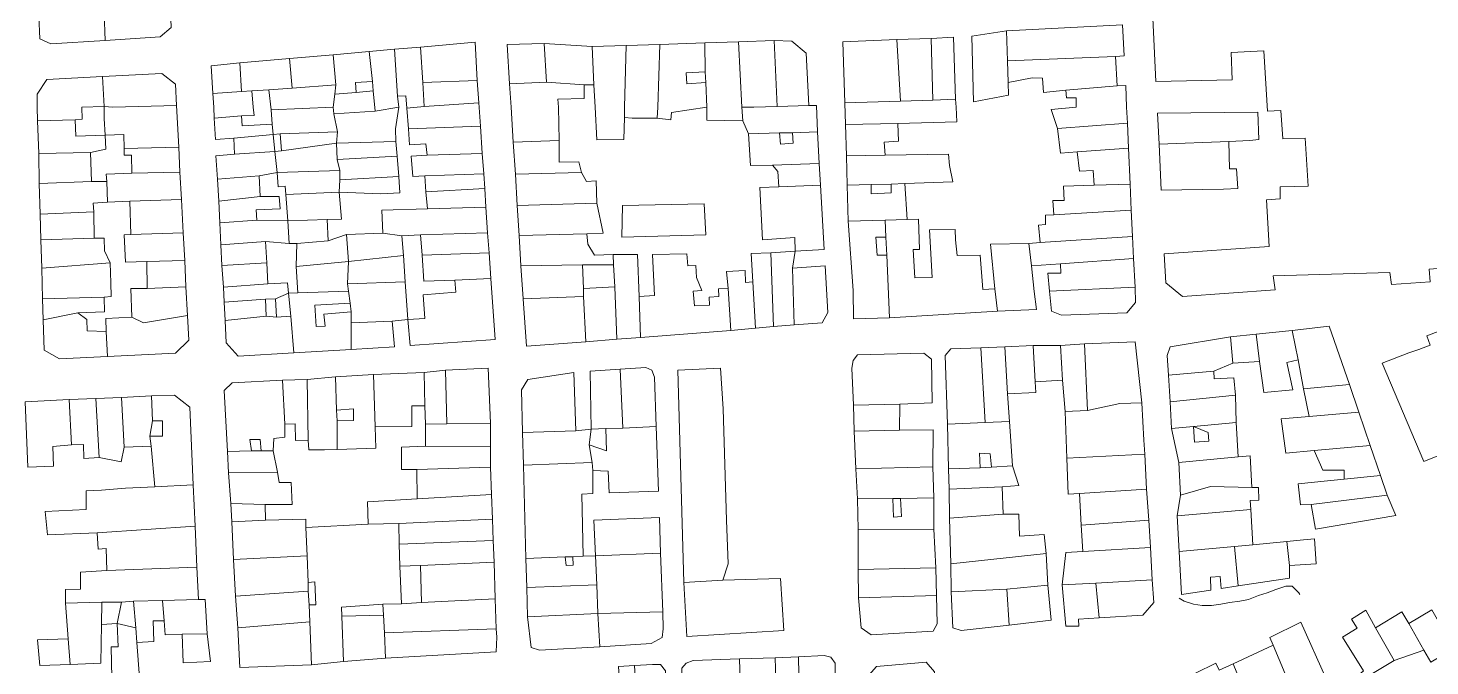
# Model space of a CAD drawing. Header units: inches. Extents: x 1138763 to 1140867, y 1050756 to 1053008.
# Drawn here: x 1140112 to 1140433.3, y 1051878 to 1052024.1 of the extents above; entities that cross this region are included whole.
import ezdxf

# ---------------------------------------------------------------- set-up
doc = ezdxf.new("R2010")
doc.units = ezdxf.units.IN
doc.header["$MEASUREMENT"] = 0
doc.layers.add('LimEdif_AM', color=44, linetype='Continuous', lineweight=5)
doc.layers.add('ViaSec_AM', color=1, linetype='Continuous', lineweight=18)

msp = doc.modelspace()

# ---------------------------------------------------------------- linework, layer by layer
at = {"layer": 'LimEdif_AM'}
for points in [[(1140376.56, 1051962.62), (1140372.69, 1051965.75), (1140372.31, 1051972.37), (1140396.44, 1051974.12), (1140395.81, 1051984.75), (1140398.94, 1051985), (1140398.94, 1051987.75), (1140405.31, 1051987.87), (1140404.69, 1051998.87), (1140399.56, 1051998.75), (1140399.06, 1052005.25), (1140396.06, 1052005.12), (1140395.19, 1052018.87), (1140387.69, 1052018.5), (1140387.94, 1052012.25), (1140370.44, 1052011.87), (1140366.81, 1052087.75), (1140366.81, 1052090.87), (1140367.69, 1052092.5), (1140439.31, 1052093.75)], [(1140144.56, 1052029.87), (1140144.81, 1052024.25), (1140142.31, 1052022.12), (1140129.69, 1052021.25), (1140129.44, 1052027.5), (1140129.44, 1052029.12), (1140144.56, 1052029.87)], [(1140129.44, 1052027.5), (1140129.69, 1052021.25), (1140117.19, 1052020.5), (1140114.69, 1052021.62), (1140114.44, 1052026.87), (1140129.44, 1052027.5)], [(1140336.44, 1052016.62), (1140336.56, 1052011.62), (1140336.69, 1052008.75), (1140328.69, 1052007.25), (1140328.31, 1052022.25), (1140336.19, 1052023.5), (1140336.44, 1052016.62)], [(1140336.19, 1052023.5), (1140362.81, 1052024.87), (1140363.19, 1052017.75), (1140361.19, 1052017.62), (1140336.44, 1052016.62), (1140336.19, 1052023.5)], [(1140201.94, 1052019.75), (1140214.44, 1052020.87), (1140214.94, 1052012.12), (1140202.44, 1052011.62), (1140201.94, 1052019.75)], [(1140230.31, 1052020.62), (1140230.81, 1052011.75), (1140222.31, 1052011.37), (1140221.81, 1052020.37), (1140230.31, 1052020.62)], [(1140230.31, 1052020.62), (1140241.31, 1052019.87), (1140241.69, 1052011.12), (1140239.44, 1052011.12), (1140230.81, 1052011.75), (1140230.31, 1052020.62)], [(1140241.31, 1052019.87), (1140249.06, 1052020.12), (1140248.69, 1052006), (1140248.69, 1052003.62), (1140248.56, 1051998.62), (1140242.31, 1051998.5), (1140241.94, 1052006), (1140241.69, 1052011.12), (1140241.31, 1052019.87)], [(1140249.06, 1052020.12), (1140256.81, 1052020.37), (1140256.31, 1052006), (1140256.19, 1052003.5), (1140250.44, 1052003.5), (1140248.69, 1052003.62), (1140248.69, 1052006), (1140249.06, 1052020.12)], [(1140256.81, 1052020.37), (1140267.06, 1052020.75), (1140267.19, 1052014.12), (1140262.81, 1052013.87), (1140262.94, 1052011.37), (1140267.31, 1052011.62), (1140267.56, 1052006), (1140259.44, 1052004.75), (1140259.31, 1052003.12), (1140256.19, 1052003.5), (1140256.31, 1052006), (1140256.81, 1052020.37)], [(1140267.06, 1052020.75), (1140274.81, 1052021), (1140275.56, 1052006), (1140275.81, 1052002.87), (1140267.56, 1052003), (1140267.56, 1052006), (1140267.31, 1052011.62), (1140267.19, 1052014.12), (1140267.06, 1052020.75)], [(1140274.81, 1052021), (1140282.94, 1052021.25), (1140283.69, 1052006.12), (1140278.31, 1052006), (1140275.56, 1052006), (1140274.81, 1052021)], [(1140282.94, 1052021.25), (1140287.06, 1052021.12), (1140290.31, 1052018.37), (1140290.94, 1052006.37), (1140283.69, 1052006.12), (1140282.94, 1052021.25)], [(1140311.94, 1052007.37), (1140299.19, 1052007), (1140298.69, 1052021), (1140311.06, 1052021.5), (1140311.94, 1052007.37)], [(1140311.06, 1052021.5), (1140318.94, 1052021.75), (1140319.31, 1052007.62), (1140311.94, 1052007.37), (1140311.06, 1052021.5)], [(1140318.94, 1052021.75), (1140324.06, 1052022), (1140324.56, 1052007.87), (1140319.31, 1052007.62), (1140318.94, 1052021.75)], [(1140160.56, 1052016.12), (1140171.94, 1052017.12), (1140172.56, 1052010.37), (1140167.19, 1052010), (1140163.31, 1052009.75), (1140160.94, 1052009.62), (1140160.56, 1052016.12)], [(1140171.94, 1052017.12), (1140181.94, 1052018), (1140182.56, 1052011.12), (1140172.56, 1052010.37), (1140171.94, 1052017.12)], [(1140181.94, 1052018), (1140190.19, 1052018.75), (1140190.94, 1052011.87), (1140187.06, 1052011.62), (1140187.19, 1052009.37), (1140182.31, 1052009), (1140182.56, 1052011.12), (1140181.94, 1052018)], [(1140190.19, 1052018.75), (1140195.94, 1052019.25), (1140196.69, 1052008.5), (1140196.94, 1052006), (1140191.56, 1052005.12), (1140191.06, 1052009.75), (1140190.94, 1052011.87), (1140190.19, 1052018.75)], [(1140195.94, 1052019.25), (1140201.94, 1052019.75), (1140202.44, 1052011.62), (1140202.81, 1052006.12), (1140198.81, 1052005.75), (1140198.56, 1052008.62), (1140196.69, 1052008.5), (1140195.94, 1052019.25)], [(1140361.19, 1052017.62), (1140361.56, 1052010.87), (1140349.81, 1052009.87), (1140344.69, 1052009.37), (1140344.44, 1052012.62), (1140342.06, 1052012.75), (1140336.56, 1052011.62), (1140336.44, 1052016.62), (1140361.19, 1052017.62)], [(1140129.06, 1052013), (1140142.69, 1052013.75), (1140145.81, 1052011.25), (1140146.06, 1052006.37), (1140131.44, 1052006), (1140129.44, 1052006.12), (1140129.06, 1052013)], [(1140160.94, 1052009.62), (1140154.31, 1052009.12), (1140153.94, 1052015.5), (1140160.56, 1052016.12), (1140160.94, 1052009.62)], [(1140267.31, 1052011.62), (1140262.94, 1052011.37), (1140262.81, 1052013.87), (1140267.19, 1052014.12), (1140267.31, 1052011.62)], [(1140129.44, 1052006.12), (1140124.31, 1052006), (1140124.44, 1052003.25), (1140122.81, 1052003.12), (1140114.19, 1052002.87), (1140114.06, 1052006), (1140114.06, 1052009), (1140116.31, 1052012.37), (1140129.06, 1052013), (1140129.44, 1052006.12)], [(1140182.56, 1052011.12), (1140182.31, 1052009), (1140181.94, 1052006), (1140167.69, 1052005.37), (1140167.19, 1052010), (1140172.56, 1052010.37), (1140182.56, 1052011.12)], [(1140191.06, 1052009.75), (1140187.19, 1052009.37), (1140187.06, 1052011.62), (1140190.94, 1052011.87), (1140191.06, 1052009.75)], [(1140214.94, 1052012.12), (1140215.31, 1052007), (1140202.81, 1052006.12), (1140202.44, 1052011.62), (1140214.94, 1052012.12)], [(1140230.81, 1052011.75), (1140239.44, 1052011.12), (1140239.44, 1052008), (1140233.44, 1052007.87), (1140233.56, 1052006), (1140233.69, 1051998.37), (1140223.19, 1051998), (1140222.69, 1052006), (1140222.31, 1052011.37), (1140230.81, 1052011.75)], [(1140241.69, 1052011.12), (1140241.94, 1052006), (1140242.31, 1051998.5), (1140248.56, 1051998.62), (1140248.69, 1052003.62), (1140250.44, 1052003.5), (1140256.19, 1052003.5), (1140259.31, 1052003.12), (1140259.44, 1052004.75), (1140267.56, 1052006), (1140267.56, 1052003), (1140275.81, 1052002.87), (1140277.06, 1051999.87), (1140277.56, 1051992.62), (1140282.56, 1051992.75), (1140283.81, 1051991.25), (1140284.06, 1051987.75), (1140279.69, 1051987.62), (1140280.31, 1051975.62), (1140287.69, 1051976.12), (1140287.81, 1051973), (1140282.19, 1051972.62), (1140277.69, 1051972.5), (1140278.06, 1051966), (1140276.44, 1051965.87), (1140276.31, 1051968.62), (1140272.06, 1051968.37), (1140272.44, 1051964.5), (1140270.19, 1051964.37), (1140270.31, 1051962.62), (1140268.06, 1051962.5), (1140268.19, 1051960.62), (1140264.69, 1051960.5), (1140264.44, 1051963.87), (1140266.44, 1051964), (1140265.19, 1051967), (1140265.06, 1051969.75), (1140263.19, 1051969.62), (1140262.94, 1051972.37), (1140255.06, 1051972.25), (1140255.56, 1051962.87), (1140252.06, 1051962.62), (1140251.69, 1051972.25), (1140247.94, 1051972.25), (1140246.06, 1051972.25), (1140241.81, 1051972.12), (1140240.31, 1051974.62), (1140240.06, 1051977), (1140243.81, 1051977.12), (1140242.31, 1051984), (1140242.19, 1051989.12), (1140239.94, 1051989), (1140238.81, 1051991), (1140238.19, 1051993.5), (1140233.69, 1051993.37), (1140233.69, 1051998.37), (1140233.56, 1052006), (1140233.44, 1052007.87), (1140239.44, 1052008), (1140239.44, 1052011.12), (1140241.69, 1052011.12)], [(1140361.56, 1052010.87), (1140363.56, 1052011), (1140363.69, 1052006), (1140363.94, 1052002.37), (1140347.94, 1052001.12), (1140346.44, 1052005.5), (1140352.19, 1052006), (1140352.19, 1052008.12), (1140349.94, 1052008.12), (1140349.81, 1052009.87), (1140361.56, 1052010.87)], [(1140163.31, 1052009.75), (1140163.56, 1052006), (1140163.81, 1052004.12), (1140160.94, 1052004), (1140154.69, 1052003.5), (1140154.56, 1052006), (1140154.31, 1052009.12), (1140160.94, 1052009.62), (1140163.31, 1052009.75)], [(1140167.19, 1052010), (1140167.69, 1052005.37), (1140167.94, 1052002.12), (1140161.06, 1052001.75), (1140160.94, 1052004), (1140163.81, 1052004.12), (1140163.56, 1052006), (1140163.31, 1052009.75), (1140167.19, 1052010)], [(1140196.69, 1052008.5), (1140198.56, 1052008.62), (1140198.81, 1052005.75), (1140199.19, 1052001), (1140199.44, 1051997.37), (1140203.19, 1051997.62), (1140203.44, 1051995), (1140199.81, 1051994.75), (1140200.19, 1051990.12), (1140202.94, 1051990.25), (1140203.19, 1051986.62), (1140203.56, 1051982.75), (1140193.06, 1051982.37), (1140193.31, 1051977.12), (1140184.94, 1051976.87), (1140180.81, 1051975.37), (1140180.56, 1051980.25), (1140183.81, 1051980.37), (1140183.31, 1051986.5), (1140192.81, 1051986.12), (1140197.19, 1051986.37), (1140196.94, 1051990.12), (1140196.56, 1051994.75), (1140196.31, 1051998.12), (1140196.19, 1052001), (1140196.94, 1052006), (1140196.69, 1052008.5)], [(1140191.06, 1052009.75), (1140191.56, 1052005.12), (1140182.06, 1052004.5), (1140181.94, 1052006), (1140182.31, 1052009), (1140187.19, 1052009.37), (1140191.06, 1052009.75)], [(1140324.56, 1052007.87), (1140324.69, 1052006), (1140324.81, 1052002.62), (1140311.31, 1052002.25), (1140299.31, 1052002), (1140299.19, 1052007), (1140311.94, 1052007.37), (1140319.31, 1052007.62), (1140324.56, 1052007.87)], [(1140129.44, 1052006.12), (1140129.44, 1052003.37), (1140129.69, 1051999.62), (1140122.94, 1051999.37), (1140122.81, 1052003.12), (1140124.44, 1052003.25), (1140124.31, 1052006), (1140129.44, 1052006.12)], [(1140146.06, 1052006.37), (1140146.56, 1051996.87), (1140134.06, 1051996.5), (1140133.94, 1051999.75), (1140129.69, 1051999.62), (1140129.44, 1052003.37), (1140129.44, 1052006.12), (1140131.44, 1052006), (1140146.06, 1052006.37)], [(1140160.94, 1052004), (1140161.06, 1052001.75), (1140167.94, 1052002.12), (1140168.19, 1051999.75), (1140159.19, 1051998.87), (1140154.94, 1051998.62), (1140154.69, 1052003.5), (1140160.94, 1052004)], [(1140181.94, 1052006), (1140182.06, 1052004.5), (1140182.94, 1052000.37), (1140169.81, 1051999.87), (1140168.19, 1051999.75), (1140167.94, 1052002.12), (1140167.69, 1052005.37), (1140181.94, 1052006)], [(1140196.94, 1052006), (1140196.19, 1052001), (1140196.31, 1051998.12), (1140182.69, 1051997.75), (1140182.94, 1052000.37), (1140182.06, 1052004.5), (1140191.56, 1052005.12), (1140196.94, 1052006)], [(1140215.31, 1052007), (1140215.69, 1052001.62), (1140199.19, 1052001), (1140198.81, 1052005.75), (1140202.81, 1052006.12), (1140215.31, 1052007)], [(1140290.94, 1052006.37), (1140292.69, 1052006.37), (1140292.94, 1052000.37), (1140287.19, 1052000.12), (1140284.19, 1052000.12), (1140277.06, 1051999.87), (1140275.81, 1052002.87), (1140275.56, 1052006), (1140278.31, 1052006), (1140283.69, 1052006.12), (1140290.94, 1052006.37)], [(1140387.19, 1051998.12), (1140371.19, 1051997.5), (1140370.81, 1052004.62), (1140393.81, 1052004.87), (1140394.06, 1051998.62), (1140391.94, 1051998.37), (1140387.19, 1051998.12)], [(1140122.81, 1052003.12), (1140122.94, 1051999.37), (1140129.69, 1051999.62), (1140129.81, 1051996.37), (1140126.31, 1051995.62), (1140114.44, 1051995.37), (1140114.19, 1052002.87), (1140122.81, 1052003.12)], [(1140215.69, 1052001.62), (1140216.06, 1051995.37), (1140203.44, 1051995), (1140203.19, 1051997.62), (1140199.44, 1051997.37), (1140199.19, 1052001), (1140215.69, 1052001.62)], [(1140311.31, 1052002.25), (1140311.44, 1051998.25), (1140308.19, 1051998), (1140308.44, 1051995), (1140299.56, 1051994.87), (1140299.31, 1052002), (1140311.31, 1052002.25)], [(1140363.94, 1052002.37), (1140364.19, 1051996.62), (1140352.44, 1051995.75), (1140348.56, 1051995.5), (1140347.94, 1052001.12), (1140363.94, 1052002.37)], [(1140134.06, 1051996.5), (1140134.06, 1051995), (1140135.69, 1051995), (1140135.81, 1051990.87), (1140129.94, 1051990.62), (1140130.06, 1051989), (1140126.56, 1051989), (1140126.31, 1051995.62), (1140129.81, 1051996.37), (1140129.69, 1051999.62), (1140133.94, 1051999.75), (1140134.06, 1051996.5)], [(1140168.19, 1051999.75), (1140168.56, 1051995.87), (1140159.31, 1051995.25), (1140159.19, 1051998.87), (1140168.19, 1051999.75)], [(1140169.81, 1051999.87), (1140170.06, 1051996), (1140168.56, 1051995.87), (1140168.19, 1051999.75), (1140169.81, 1051999.87)], [(1140182.69, 1051997.75), (1140182.81, 1051994), (1140183.44, 1051991.5), (1140169.06, 1051991), (1140168.56, 1051995.87), (1140170.06, 1051996), (1140182.69, 1051997.75)], [(1140182.94, 1052000.37), (1140182.69, 1051997.75), (1140170.06, 1051996), (1140169.81, 1051999.87), (1140182.94, 1052000.37)], [(1140196.31, 1051998.12), (1140196.56, 1051994.75), (1140182.81, 1051994), (1140182.69, 1051997.75), (1140196.31, 1051998.12)], [(1140233.69, 1051998.37), (1140233.69, 1051993.37), (1140238.19, 1051993.5), (1140238.81, 1051991), (1140223.69, 1051990.62), (1140223.19, 1051998), (1140233.69, 1051998.37)], [(1140292.94, 1052000.37), (1140293.31, 1051993.12), (1140282.56, 1051992.75), (1140277.56, 1051992.62), (1140277.06, 1051999.87), (1140284.19, 1052000.12), (1140284.44, 1051997.5), (1140287.31, 1051997.75), (1140287.19, 1052000.12), (1140292.94, 1052000.37)], [(1140287.19, 1052000.12), (1140287.31, 1051997.75), (1140284.44, 1051997.5), (1140284.19, 1052000.12), (1140287.19, 1052000.12)], [(1140387.19, 1051998.12), (1140387.31, 1051991.87), (1140388.94, 1051991.87), (1140389.19, 1051987.37), (1140385.94, 1051987.25), (1140371.69, 1051987), (1140371.19, 1051997.5), (1140387.19, 1051998.12)], [(1140126.31, 1051995.62), (1140126.56, 1051989), (1140114.56, 1051988.5), (1140114.44, 1051995.37), (1140126.31, 1051995.62)], [(1140146.56, 1051996.87), (1140146.81, 1051991.12), (1140135.81, 1051990.87), (1140135.69, 1051995), (1140134.06, 1051995), (1140134.06, 1051996.5), (1140146.56, 1051996.87)], [(1140168.56, 1051995.87), (1140169.06, 1051991), (1140164.94, 1051990.25), (1140155.44, 1051989.5), (1140155.06, 1051994.87), (1140159.31, 1051995.25), (1140168.56, 1051995.87)], [(1140196.56, 1051994.75), (1140196.94, 1051990.12), (1140183.44, 1051989.37), (1140183.44, 1051991.5), (1140182.81, 1051994), (1140196.56, 1051994.75)], [(1140216.06, 1051995.37), (1140216.44, 1051990.75), (1140202.94, 1051990.25), (1140200.19, 1051990.12), (1140199.81, 1051994.75), (1140203.44, 1051995), (1140216.06, 1051995.37)], [(1140308.44, 1051995), (1140322.94, 1051995.25), (1140323.19, 1051992.62), (1140323.94, 1051988.87), (1140312.94, 1051988.5), (1140309.81, 1051988.37), (1140305.19, 1051988.25), (1140299.69, 1051988.12), (1140299.56, 1051994.87), (1140308.44, 1051995)], [(1140364.19, 1051996.62), (1140364.56, 1051988.37), (1140356.31, 1051988.12), (1140356.06, 1051991.5), (1140352.94, 1051991.37), (1140352.44, 1051995.75), (1140364.19, 1051996.62)], [(1140146.81, 1051991.12), (1140147.19, 1051984.87), (1140135.31, 1051984.5), (1140130.19, 1051984.25), (1140130.06, 1051989), (1140129.94, 1051990.62), (1140135.81, 1051990.87), (1140146.81, 1051991.12)], [(1140169.06, 1051991), (1140169.31, 1051987.75), (1140170.94, 1051987.87), (1140171.06, 1051986), (1140171.56, 1051980), (1140164.44, 1051980.12), (1140164.31, 1051982.5), (1140169.81, 1051982.75), (1140169.56, 1051985.5), (1140165.19, 1051985.5), (1140164.94, 1051990.25), (1140169.06, 1051991)], [(1140183.44, 1051991.5), (1140183.44, 1051989.37), (1140183.31, 1051986.5), (1140171.06, 1051986), (1140170.94, 1051987.87), (1140169.31, 1051987.75), (1140169.06, 1051991), (1140183.44, 1051991.5)], [(1140238.81, 1051991), (1140239.94, 1051989), (1140242.19, 1051989.12), (1140242.31, 1051984), (1140224.06, 1051983.5), (1140223.69, 1051990.62), (1140238.81, 1051991)], [(1140293.31, 1051993.12), (1140293.56, 1051988.12), (1140284.06, 1051987.75), (1140283.81, 1051991.25), (1140282.56, 1051992.75), (1140293.31, 1051993.12)], [(1140130.06, 1051989), (1140130.19, 1051984.25), (1140126.94, 1051984), (1140127.06, 1051982), (1140114.81, 1051981.5), (1140114.56, 1051988.5), (1140126.56, 1051989), (1140130.06, 1051989)], [(1140164.94, 1051990.25), (1140165.19, 1051985.5), (1140155.69, 1051984.5), (1140155.44, 1051989.5), (1140164.94, 1051990.25)], [(1140196.94, 1051990.12), (1140197.19, 1051986.37), (1140192.81, 1051986.12), (1140183.31, 1051986.5), (1140183.44, 1051989.37), (1140196.94, 1051990.12)], [(1140216.44, 1051990.75), (1140216.69, 1051987.37), (1140203.19, 1051986.62), (1140202.94, 1051990.25), (1140216.44, 1051990.75)], [(1140293.56, 1051988.12), (1140294.44, 1051973.37), (1140287.81, 1051973), (1140287.69, 1051976.12), (1140280.31, 1051975.62), (1140279.69, 1051987.62), (1140284.06, 1051987.75), (1140293.56, 1051988.12)], [(1140312.94, 1051988.5), (1140313.44, 1051980.25), (1140308.44, 1051980.12), (1140299.94, 1051979.87), (1140299.69, 1051988.12), (1140305.19, 1051988.25), (1140305.19, 1051986.12), (1140309.81, 1051986.37), (1140309.81, 1051988.37), (1140312.94, 1051988.5)], [(1140309.81, 1051988.37), (1140309.81, 1051986.37), (1140305.19, 1051986.12), (1140305.19, 1051988.25), (1140309.81, 1051988.37)], [(1140364.56, 1051988.37), (1140364.81, 1051982.37), (1140347.06, 1051981.37), (1140346.81, 1051984.62), (1140349.44, 1051984.62), (1140349.31, 1051987.87), (1140356.31, 1051988.12), (1140364.56, 1051988.37)], [(1140147.19, 1051984.87), (1140147.56, 1051977.25), (1140135.56, 1051976.87), (1140135.31, 1051984.5), (1140147.19, 1051984.87)], [(1140165.19, 1051985.5), (1140169.56, 1051985.5), (1140169.81, 1051982.75), (1140164.31, 1051982.5), (1140164.44, 1051980.12), (1140155.94, 1051979.5), (1140155.69, 1051984.5), (1140165.19, 1051985.5)], [(1140183.31, 1051986.5), (1140183.81, 1051980.37), (1140180.56, 1051980.25), (1140171.56, 1051980), (1140171.06, 1051986), (1140183.31, 1051986.5)], [(1140216.69, 1051987.37), (1140216.94, 1051983.12), (1140203.56, 1051982.75), (1140203.19, 1051986.62), (1140216.69, 1051987.37)], [(1140127.06, 1051982), (1140127.19, 1051976), (1140114.94, 1051975.62), (1140114.81, 1051981.5), (1140127.06, 1051982)], [(1140135.31, 1051984.5), (1140135.56, 1051976.87), (1140134.06, 1051976.75), (1140134.31, 1051970.5), (1140139.19, 1051970.62), (1140139.31, 1051964.5), (1140135.56, 1051964.5), (1140135.81, 1051957.87), (1140129.81, 1051957.62), (1140129.94, 1051954.62), (1140125.56, 1051954.75), (1140125.44, 1051957.37), (1140123.44, 1051958.87), (1140129.56, 1051959.12), (1140129.44, 1051962.5), (1140131.06, 1051962.62), (1140130.94, 1051965.75), (1140130.81, 1051970.37), (1140129.56, 1051973.12), (1140129.44, 1051976), (1140127.19, 1051976), (1140127.06, 1051982), (1140126.94, 1051984), (1140130.19, 1051984.25), (1140135.31, 1051984.5)], [(1140216.94, 1051983.12), (1140217.31, 1051977.25), (1140201.94, 1051976.75), (1140197.69, 1051976.5), (1140193.31, 1051977.12), (1140193.06, 1051982.37), (1140203.56, 1051982.75), (1140216.94, 1051983.12)], [(1140242.31, 1051984), (1140243.81, 1051977.12), (1140240.06, 1051977), (1140224.56, 1051976.62), (1140224.06, 1051983.5), (1140242.31, 1051984)], [(1140248.06, 1051976.25), (1140267.31, 1051976.75), (1140266.94, 1051983.87), (1140248.19, 1051983.5), (1140248.06, 1051976.25)], [(1140248.06, 1051976.25), (1140248.19, 1051983.5), (1140266.94, 1051983.87), (1140267.31, 1051976.75), (1140248.06, 1051976.25)], [(1140364.81, 1051982.37), (1140365.06, 1051976.37), (1140343.94, 1051975), (1140343.56, 1051979), (1140345.19, 1051979.12), (1140345.19, 1051981.25), (1140347.06, 1051981.37), (1140364.81, 1051982.37)], [(1140171.56, 1051980), (1140171.81, 1051974.75), (1140166.44, 1051975.25), (1140156.19, 1051974.5), (1140155.94, 1051979.5), (1140164.44, 1051980.12), (1140171.56, 1051980)], [(1140180.56, 1051980.25), (1140180.81, 1051975.37), (1140173.56, 1051974.75), (1140171.81, 1051974.75), (1140171.56, 1051980), (1140180.56, 1051980.25)], [(1140308.44, 1051980.12), (1140308.56, 1051976.25), (1140306.31, 1051976.25), (1140306.56, 1051972.12), (1140308.81, 1051972.12), (1140309.44, 1051957.75), (1140301.19, 1051957.5), (1140301.06, 1051964), (1140299.94, 1051979.87), (1140308.44, 1051980.12)], [(1140313.44, 1051980.25), (1140316.06, 1051980.37), (1140316.31, 1051973.37), (1140314.81, 1051973.37), (1140315.19, 1051966.87), (1140319.19, 1051967), (1140318.56, 1051977.87), (1140324.44, 1051978), (1140324.56, 1051975.62), (1140324.94, 1051972), (1140330.19, 1051972.12), (1140330.81, 1051964.25), (1140333.56, 1051964.37), (1140334.19, 1051959.25), (1140309.44, 1051957.75), (1140308.81, 1051972.12), (1140308.56, 1051976.25), (1140308.44, 1051980.12), (1140313.44, 1051980.25)], [(1140127.19, 1051976), (1140129.44, 1051976), (1140129.56, 1051973.12), (1140130.81, 1051970.37), (1140115.19, 1051969.12), (1140114.94, 1051975.62), (1140127.19, 1051976)], [(1140147.56, 1051977.25), (1140147.94, 1051970.87), (1140139.19, 1051970.62), (1140134.31, 1051970.5), (1140134.06, 1051976.75), (1140135.56, 1051976.87), (1140147.56, 1051977.25)], [(1140166.44, 1051975.25), (1140166.69, 1051970.37), (1140156.44, 1051969.75), (1140156.19, 1051974.5), (1140166.44, 1051975.25)], [(1140171.81, 1051974.75), (1140173.56, 1051974.75), (1140173.44, 1051969.5), (1140173.81, 1051963.5), (1140171.69, 1051963.37), (1140171.44, 1051965.75), (1140166.94, 1051965.5), (1140166.69, 1051970.37), (1140166.44, 1051975.25), (1140171.81, 1051974.75)], [(1140184.94, 1051976.87), (1140185.44, 1051970.62), (1140173.44, 1051969.5), (1140173.56, 1051974.75), (1140180.81, 1051975.37), (1140184.94, 1051976.87)], [(1140193.31, 1051977.12), (1140197.69, 1051976.5), (1140198.06, 1051972), (1140185.44, 1051970.62), (1140184.94, 1051976.87), (1140193.31, 1051977.12)], [(1140201.94, 1051976.75), (1140202.31, 1051972.12), (1140202.69, 1051966.12), (1140209.81, 1051966.37), (1140210.06, 1051963.62), (1140202.56, 1051963), (1140202.94, 1051957.62), (1140199.06, 1051957.37), (1140198.44, 1051966), (1140198.06, 1051972), (1140197.69, 1051976.5), (1140201.94, 1051976.75)], [(1140217.31, 1051977.25), (1140217.69, 1051972.62), (1140202.31, 1051972.12), (1140201.94, 1051976.75), (1140217.31, 1051977.25)], [(1140240.06, 1051977), (1140240.31, 1051974.62), (1140241.81, 1051972.12), (1140246.06, 1051972.25), (1140246.19, 1051969.87), (1140239.06, 1051969.87), (1140224.94, 1051969.62), (1140224.56, 1051976.62), (1140240.06, 1051977)], [(1140308.81, 1051972.12), (1140306.56, 1051972.12), (1140306.31, 1051976.25), (1140308.56, 1051976.25), (1140308.81, 1051972.12)], [(1140365.06, 1051976.37), (1140365.31, 1051971.37), (1140348.56, 1051970.12), (1140341.94, 1051969.62), (1140341.31, 1051974.75), (1140343.94, 1051975), (1140365.06, 1051976.37)], [(1140198.06, 1051972), (1140198.44, 1051966), (1140185.19, 1051965.5), (1140185.44, 1051970.62), (1140198.06, 1051972)], [(1140217.69, 1051972.62), (1140218.06, 1051966.75), (1140209.81, 1051966.37), (1140202.69, 1051966.12), (1140202.31, 1051972.12), (1140217.69, 1051972.62)], [(1140246.06, 1051972.25), (1140247.94, 1051972.25), (1140251.69, 1051972.25), (1140252.06, 1051962.62), (1140252.31, 1051953.25), (1140246.94, 1051952.87), (1140246.44, 1051964.87), (1140246.19, 1051969.87), (1140246.06, 1051972.25)], [(1140272.44, 1051964.5), (1140273.06, 1051954.87), (1140252.31, 1051953.25), (1140252.06, 1051962.62), (1140255.56, 1051962.87), (1140255.06, 1051972.25), (1140262.94, 1051972.37), (1140263.19, 1051969.62), (1140265.06, 1051969.75), (1140265.19, 1051967), (1140266.44, 1051964), (1140264.44, 1051963.87), (1140264.69, 1051960.5), (1140268.19, 1051960.62), (1140268.06, 1051962.5), (1140270.31, 1051962.62), (1140270.19, 1051964.37), (1140272.44, 1051964.5)], [(1140282.19, 1051972.62), (1140282.81, 1051955.75), (1140278.69, 1051955.37), (1140278.06, 1051966), (1140277.69, 1051972.5), (1140282.19, 1051972.62)], [(1140287.81, 1051973), (1140287.19, 1051969.12), (1140287.56, 1051956.12), (1140282.81, 1051955.75), (1140282.19, 1051972.62), (1140287.81, 1051973)], [(1140341.94, 1051969.62), (1140342.56, 1051963.75), (1140343.06, 1051959.62), (1140334.19, 1051959.25), (1140333.56, 1051964.37), (1140332.56, 1051974.62), (1140341.31, 1051974.75), (1140341.94, 1051969.62)], [(1140130.81, 1051970.37), (1140130.94, 1051965.75), (1140131.06, 1051962.62), (1140129.44, 1051962.5), (1140115.31, 1051962.12), (1140115.19, 1051969.12), (1140130.81, 1051970.37)], [(1140147.94, 1051970.87), (1140148.19, 1051964.87), (1140139.31, 1051964.5), (1140139.19, 1051970.62), (1140147.94, 1051970.87)], [(1140166.69, 1051970.37), (1140166.94, 1051965.5), (1140156.81, 1051964.75), (1140156.44, 1051969.75), (1140166.69, 1051970.37)], [(1140185.44, 1051970.62), (1140185.19, 1051965.5), (1140185.44, 1051963.87), (1140173.81, 1051963.5), (1140173.44, 1051969.5), (1140185.44, 1051970.62)], [(1140239.06, 1051969.87), (1140239.31, 1051964.5), (1140239.31, 1051962.62), (1140225.44, 1051962.12), (1140224.94, 1051969.62), (1140239.06, 1051969.87)], [(1140246.19, 1051969.87), (1140246.44, 1051964.87), (1140239.31, 1051964.5), (1140239.06, 1051969.87), (1140246.19, 1051969.87)], [(1140278.06, 1051966), (1140278.69, 1051955.37), (1140273.06, 1051954.87), (1140272.44, 1051964.5), (1140272.06, 1051968.37), (1140276.31, 1051968.62), (1140276.44, 1051965.87), (1140278.06, 1051966)], [(1140287.19, 1051969.12), (1140294.69, 1051969.62), (1140295.31, 1051959), (1140293.94, 1051956.62), (1140287.56, 1051956.12), (1140287.19, 1051969.12)], [(1140365.31, 1051971.37), (1140365.69, 1051964.75), (1140346.06, 1051963.87), (1140345.69, 1051968), (1140348.69, 1051968), (1140348.56, 1051970.12), (1140365.31, 1051971.37)], [(1140443.19, 1051969.62), (1140433.06, 1051968.87), (1140433.31, 1051966), (1140424.44, 1051965.37), (1140424.06, 1051968.12), (1140397.31, 1051967.37), (1140397.81, 1051964.12), (1140376.56, 1051962.62)], [(1140166.94, 1051965.5), (1140171.44, 1051965.75), (1140171.69, 1051963.37), (1140168.69, 1051962.12), (1140166.44, 1051962), (1140156.94, 1051961.37), (1140156.81, 1051964.75), (1140166.94, 1051965.5)], [(1140198.44, 1051966), (1140199.06, 1051957.37), (1140195.44, 1051957), (1140186.06, 1051956.62), (1140186.06, 1051959.12), (1140185.81, 1051961.12), (1140185.44, 1051963.87), (1140185.19, 1051965.5), (1140198.44, 1051966)], [(1140218.06, 1051966.75), (1140219.06, 1051952.75), (1140199.56, 1051951.37), (1140199.06, 1051957.37), (1140202.94, 1051957.62), (1140202.56, 1051963), (1140210.06, 1051963.62), (1140209.81, 1051966.37), (1140218.06, 1051966.75)], [(1140129.44, 1051962.5), (1140129.56, 1051959.12), (1140123.44, 1051958.87), (1140115.44, 1051957.25), (1140115.31, 1051962.12), (1140129.44, 1051962.5)], [(1140148.19, 1051964.87), (1140148.56, 1051958.25), (1140138.44, 1051956.62), (1140135.81, 1051957.87), (1140135.56, 1051964.5), (1140139.31, 1051964.5), (1140148.19, 1051964.87)], [(1140168.69, 1051962.12), (1140168.94, 1051957.87), (1140166.56, 1051958.12), (1140166.44, 1051962), (1140168.69, 1051962.12)], [(1140171.69, 1051963.37), (1140172.19, 1051958.12), (1140168.94, 1051957.87), (1140168.69, 1051962.12), (1140171.69, 1051963.37)], [(1140185.44, 1051963.87), (1140185.81, 1051961.12), (1140177.69, 1051960.62), (1140178.06, 1051955.75), (1140180.06, 1051955.87), (1140179.81, 1051958.62), (1140186.06, 1051959.12), (1140186.06, 1051956.62), (1140186.06, 1051950.5), (1140172.94, 1051949.75), (1140172.19, 1051958.12), (1140171.69, 1051963.37), (1140173.81, 1051963.5), (1140185.44, 1051963.87)], [(1140239.31, 1051962.62), (1140239.81, 1051952.25), (1140226.19, 1051951.25), (1140225.44, 1051962.12), (1140239.31, 1051962.62)], [(1140246.44, 1051964.87), (1140246.94, 1051952.87), (1140239.81, 1051952.25), (1140239.31, 1051962.62), (1140239.31, 1051964.5), (1140246.44, 1051964.87)], [(1140365.69, 1051964.75), (1140365.81, 1051961.25), (1140363.81, 1051958.87), (1140348.81, 1051958.37), (1140346.56, 1051959.25), (1140346.06, 1051963.87), (1140365.69, 1051964.75)], [(1140123.44, 1051958.87), (1140125.44, 1051957.37), (1140125.56, 1051954.75), (1140129.94, 1051954.62), (1140130.19, 1051948.87), (1140119.19, 1051948.37), (1140115.69, 1051950.37), (1140115.44, 1051957.25), (1140123.44, 1051958.87)], [(1140166.44, 1051962), (1140166.56, 1051958.12), (1140157.19, 1051957.12), (1140156.94, 1051961.37), (1140166.44, 1051962)], [(1140186.06, 1051959.12), (1140179.81, 1051958.62), (1140180.06, 1051955.87), (1140178.06, 1051955.75), (1140177.69, 1051960.62), (1140185.81, 1051961.12), (1140186.06, 1051959.12)], [(1140148.56, 1051958.25), (1140148.81, 1051952.62), (1140145.81, 1051949.62), (1140130.19, 1051948.87), (1140129.94, 1051954.62), (1140129.81, 1051957.62), (1140135.81, 1051957.87), (1140138.44, 1051956.62), (1140148.56, 1051958.25)], [(1140172.19, 1051958.12), (1140172.94, 1051949.75), (1140160.19, 1051949), (1140157.44, 1051952), (1140157.19, 1051957.12), (1140166.56, 1051958.12), (1140168.94, 1051957.87), (1140172.19, 1051958.12)], [(1140195.44, 1051957), (1140195.94, 1051951.12), (1140186.06, 1051950.5), (1140186.06, 1051956.62), (1140195.44, 1051957)], [(1140403.06, 1051948.12), (1140401.69, 1051954.87), (1140410.19, 1051955.87), (1140414.81, 1051942.5), (1140404.31, 1051941.5), (1140403.06, 1051948.12)], [(1140431.81, 1051924.87), (1140422.31, 1051947.37), (1140428.44, 1051949.75), (1140430.69, 1051950.5), (1140433.31, 1051951.5), (1140432.56, 1051953.62), (1140442.06, 1051957.25)], [(1140388.06, 1051947.37), (1140383.69, 1051945.5), (1140373.31, 1051944.62), (1140373.06, 1051949.12), (1140373.69, 1051951.12), (1140387.56, 1051953.37), (1140388.06, 1051947.37)], [(1140387.56, 1051953.37), (1140393.44, 1051954), (1140394.19, 1051947.75), (1140388.06, 1051947.37), (1140387.56, 1051953.37)], [(1140393.44, 1051954), (1140401.69, 1051954.87), (1140403.06, 1051948.12), (1140400.44, 1051947.5), (1140401.81, 1051941.25), (1140395.19, 1051940.62), (1140394.19, 1051947.75), (1140393.44, 1051954)], [(1140311.81, 1051938), (1140301.19, 1051937.75), (1140300.81, 1051946.25), (1140301.06, 1051948), (1140302.06, 1051949.25), (1140317.31, 1051949.62), (1140319.06, 1051948.25), (1140319.19, 1051938.25), (1140311.81, 1051938)], [(1140331.31, 1051933.75), (1140322.69, 1051933.37), (1140322.19, 1051949.12), (1140323.44, 1051950.62), (1140330.31, 1051950.87), (1140331.31, 1051933.75)], [(1140330.31, 1051950.87), (1140335.81, 1051951.12), (1140336.44, 1051940.37), (1140336.94, 1051934), (1140331.31, 1051933.75), (1140330.31, 1051950.87)], [(1140335.81, 1051951.12), (1140342.31, 1051951.37), (1140342.81, 1051943.12), (1140342.94, 1051940.62), (1140336.44, 1051940.37), (1140335.81, 1051951.12)], [(1140342.31, 1051951.37), (1140348.56, 1051951.37), (1140349.06, 1051943.5), (1140342.81, 1051943.12), (1140342.31, 1051951.37)], [(1140348.56, 1051951.37), (1140354.06, 1051951.75), (1140354.81, 1051936.5), (1140349.69, 1051936.25), (1140349.06, 1051943.5), (1140348.56, 1051951.37)], [(1140354.06, 1051951.75), (1140365.69, 1051952.25), (1140367.19, 1051938.25), (1140362.19, 1051938.12), (1140354.81, 1051936.5), (1140354.06, 1051951.75)], [(1140207.69, 1051945.75), (1140217.44, 1051946.25), (1140217.94, 1051933.62), (1140207.94, 1051933.5), (1140207.69, 1051945.75)], [(1140248.31, 1051932.5), (1140244.44, 1051932.37), (1140241.06, 1051932.25), (1140240.81, 1051945.5), (1140247.69, 1051946), (1140248.31, 1051932.5)], [(1140247.69, 1051946), (1140253.56, 1051946.37), (1140254.94, 1051945.75), (1140255.56, 1051944.12), (1140255.94, 1051932.87), (1140248.31, 1051932.5), (1140247.69, 1051946)], [(1140271.19, 1051897.62), (1140262.31, 1051897.12), (1140260.94, 1051945.75), (1140270.69, 1051946.25), (1140271.31, 1051936.87), (1140272.06, 1051911.37), (1140272.44, 1051901.37), (1140271.19, 1051897.62)], [(1140170.81, 1051933.37), (1140170.81, 1051930.37), (1140168.31, 1051930.12), (1140168.19, 1051927.25), (1140165.44, 1051927.25), (1140165.19, 1051929.87), (1140162.81, 1051929.87), (1140163.19, 1051927.25), (1140157.69, 1051927.12), (1140156.94, 1051941.12), (1140158.81, 1051942.87), (1140170.31, 1051943.5), (1140170.81, 1051933.37)], [(1140170.31, 1051943.5), (1140175.94, 1051943.62), (1140176.19, 1051929.75), (1140173.31, 1051929.62), (1140173.19, 1051933.5), (1140170.81, 1051933.37), (1140170.31, 1051943.5)], [(1140175.94, 1051943.62), (1140182.44, 1051944.25), (1140182.69, 1051936.62), (1140182.81, 1051934.12), (1140182.81, 1051927.62), (1140179.94, 1051927.5), (1140176.31, 1051927.5), (1140176.19, 1051929.75), (1140175.94, 1051943.62)], [(1140182.44, 1051944.25), (1140191.19, 1051944.75), (1140191.56, 1051932.75), (1140191.69, 1051927.87), (1140182.81, 1051927.62), (1140182.81, 1051934.12), (1140186.56, 1051934.25), (1140186.56, 1051936.87), (1140182.69, 1051936.62), (1140182.44, 1051944.25)], [(1140191.19, 1051944.75), (1140202.81, 1051945.25), (1140202.94, 1051937.62), (1140199.94, 1051937.62), (1140199.94, 1051932.87), (1140191.56, 1051932.75), (1140191.19, 1051944.75)], [(1140202.81, 1051945.25), (1140207.69, 1051945.75), (1140207.94, 1051933.5), (1140203.06, 1051933.37), (1140202.94, 1051937.62), (1140202.81, 1051945.25)], [(1140237.56, 1051931.87), (1140225.31, 1051931.5), (1140225.06, 1051941.25), (1140226.56, 1051943.62), (1140237.06, 1051945.25), (1140237.56, 1051931.87)], [(1140383.69, 1051945.5), (1140383.81, 1051943.75), (1140388.31, 1051944), (1140388.69, 1051940), (1140373.69, 1051938.5), (1140373.31, 1051944.62), (1140383.69, 1051945.5)], [(1140133.44, 1051939.5), (1140140.31, 1051939.87), (1140140.56, 1051934.12), (1140139.94, 1051930.62), (1140140.19, 1051928.37), (1140134.06, 1051928.12), (1140133.44, 1051939.5)], [(1140140.56, 1051934.12), (1140140.31, 1051939.87), (1140145.56, 1051940), (1140149.06, 1051937.25), (1140149.81, 1051919.5), (1140141.06, 1051919), (1140140.19, 1051928.37), (1140139.94, 1051930.62), (1140142.81, 1051930.62), (1140142.81, 1051934.12), (1140140.56, 1051934.12)], [(1140388.69, 1051940), (1140388.81, 1051933.75), (1140379.06, 1051932.87), (1140374.06, 1051932.37), (1140373.69, 1051938.5), (1140388.69, 1051940)], [(1140414.81, 1051942.5), (1140416.94, 1051936.12), (1140405.56, 1051935.12), (1140404.31, 1051941.5), (1140414.81, 1051942.5)], [(1140111.31, 1051938.5), (1140121.44, 1051939), (1140121.94, 1051928.62), (1140117.69, 1051928.25), (1140117.81, 1051923.75), (1140111.94, 1051923.5), (1140111.31, 1051938.5)], [(1140121.44, 1051939), (1140127.56, 1051939.25), (1140128.31, 1051925.75), (1140124.81, 1051925.5), (1140124.69, 1051928.75), (1140121.94, 1051928.62), (1140121.44, 1051939)], [(1140127.56, 1051939.25), (1140133.44, 1051939.5), (1140134.06, 1051928.12), (1140133.31, 1051924.75), (1140128.31, 1051925.75), (1140127.56, 1051939.25)], [(1140203.06, 1051933.37), (1140203.06, 1051928.37), (1140197.56, 1051928.12), (1140197.56, 1051923), (1140201.06, 1051923), (1140201.19, 1051916.25), (1140189.81, 1051915.62), (1140189.94, 1051910.5), (1140175.69, 1051909.75), (1140175.69, 1051911.62), (1140166.44, 1051911.37), (1140166.31, 1051915), (1140172.56, 1051915), (1140172.31, 1051920), (1140169.56, 1051920), (1140169.19, 1051922.37), (1140168.19, 1051927.25), (1140168.31, 1051930.12), (1140170.81, 1051930.37), (1140170.81, 1051933.37), (1140173.19, 1051933.5), (1140173.31, 1051929.62), (1140176.19, 1051929.75), (1140176.31, 1051927.5), (1140179.94, 1051927.5), (1140182.81, 1051927.62), (1140191.69, 1051927.87), (1140191.56, 1051932.75), (1140199.94, 1051932.87), (1140199.94, 1051937.62), (1140202.94, 1051937.62), (1140203.06, 1051933.37)], [(1140182.81, 1051934.12), (1140182.69, 1051936.62), (1140186.56, 1051936.87), (1140186.56, 1051934.25), (1140182.81, 1051934.12)], [(1140311.81, 1051938), (1140311.69, 1051932), (1140301.31, 1051931.75), (1140301.19, 1051937.75), (1140311.81, 1051938)], [(1140367.19, 1051938.25), (1140367.69, 1051929.75), (1140367.94, 1051926.5), (1140350.06, 1051925.62), (1140349.69, 1051936.25), (1140354.81, 1051936.5), (1140362.19, 1051938.12), (1140367.19, 1051938.25)], [(1140140.56, 1051934.12), (1140142.81, 1051934.12), (1140142.81, 1051930.62), (1140139.94, 1051930.62), (1140140.56, 1051934.12)], [(1140217.94, 1051933.62), (1140217.94, 1051928.25), (1140203.06, 1051928.37), (1140203.06, 1051933.37), (1140207.94, 1051933.5), (1140217.94, 1051933.62)], [(1140336.94, 1051934), (1140337.56, 1051923.87), (1140332.81, 1051923.5), (1140332.44, 1051926.62), (1140330.06, 1051926.75), (1140330.19, 1051923.37), (1140322.94, 1051923.12), (1140322.69, 1051933.37), (1140331.31, 1051933.75), (1140336.94, 1051934)], [(1140374.06, 1051932.37), (1140379.06, 1051932.87), (1140379.31, 1051929.25), (1140382.56, 1051929.5), (1140382.44, 1051931.5), (1140379.06, 1051932.87), (1140388.81, 1051933.75), (1140389.31, 1051925.87), (1140375.69, 1051924.62), (1140374.06, 1051932.37)], [(1140416.94, 1051936.12), (1140419.56, 1051928.5), (1140406.69, 1051927.37), (1140400.19, 1051926.75), (1140399.19, 1051934.62), (1140405.56, 1051935.12), (1140416.94, 1051936.12)], [(1140237.56, 1051931.87), (1140241.06, 1051932.25), (1140240.56, 1051928.62), (1140241.31, 1051924.62), (1140225.56, 1051924), (1140225.31, 1051931.5), (1140237.56, 1051931.87)], [(1140255.94, 1051932.87), (1140256.44, 1051918), (1140245.19, 1051917.62), (1140244.94, 1051922.62), (1140241.44, 1051922.75), (1140241.31, 1051924.62), (1140240.56, 1051928.62), (1140244.56, 1051927.25), (1140244.44, 1051932.37), (1140248.31, 1051932.5), (1140255.94, 1051932.87)], [(1140244.44, 1051932.37), (1140244.56, 1051927.25), (1140240.56, 1051928.62), (1140241.06, 1051932.25), (1140244.44, 1051932.37)], [(1140311.69, 1051932), (1140319.44, 1051932.12), (1140319.31, 1051923.62), (1140301.69, 1051923.12), (1140301.31, 1051931.75), (1140311.69, 1051932)], [(1140379.06, 1051932.87), (1140382.44, 1051931.5), (1140382.56, 1051929.5), (1140379.31, 1051929.25), (1140379.06, 1051932.87)], [(1140165.44, 1051927.25), (1140168.19, 1051927.25), (1140169.19, 1051922.37), (1140157.94, 1051922.25), (1140157.69, 1051927.12), (1140163.19, 1051927.25), (1140165.44, 1051927.25)], [(1140165.44, 1051927.25), (1140163.19, 1051927.25), (1140162.81, 1051929.87), (1140165.19, 1051929.87), (1140165.44, 1051927.25)], [(1140217.94, 1051928.25), (1140217.94, 1051925.87), (1140217.94, 1051923.5), (1140201.06, 1051923), (1140197.56, 1051923), (1140197.56, 1051928.12), (1140203.06, 1051928.37), (1140217.94, 1051928.25)], [(1140332.81, 1051923.5), (1140330.19, 1051923.37), (1140330.06, 1051926.75), (1140332.44, 1051926.62), (1140332.81, 1051923.5)], [(1140419.56, 1051928.5), (1140421.94, 1051921.62), (1140413.56, 1051920.75), (1140413.56, 1051922.87), (1140408.69, 1051922.87), (1140406.69, 1051927.37), (1140419.56, 1051928.5)], [(1140217.94, 1051923.5), (1140218.19, 1051917.25), (1140201.19, 1051916.25), (1140201.06, 1051923), (1140217.94, 1051923.5)], [(1140241.31, 1051924.62), (1140241.44, 1051922.75), (1140241.44, 1051917.5), (1140238.94, 1051917.37), (1140239.19, 1051903.12), (1140236.81, 1051903), (1140235.06, 1051903), (1140226.06, 1051902.62), (1140225.56, 1051924), (1140241.31, 1051924.62)], [(1140319.31, 1051923.62), (1140319.56, 1051916.5), (1140311.94, 1051916.37), (1140310.19, 1051916.37), (1140302.06, 1051916.25), (1140301.69, 1051923.12), (1140319.31, 1051923.62)], [(1140337.56, 1051923.87), (1140339.06, 1051919.37), (1140335.19, 1051919), (1140323.06, 1051918.5), (1140322.94, 1051923.12), (1140330.19, 1051923.37), (1140332.81, 1051923.5), (1140337.56, 1051923.87)], [(1140367.94, 1051926.5), (1140368.31, 1051918.5), (1140352.94, 1051917.5), (1140350.31, 1051917.37), (1140350.06, 1051925.62), (1140367.94, 1051926.5)], [(1140389.31, 1051925.87), (1140392.06, 1051926.12), (1140392.44, 1051918.87), (1140382.94, 1051919.12), (1140376.06, 1051917.12), (1140375.69, 1051924.62), (1140389.31, 1051925.87)], [(1140435.44, 1051926.25), (1140431.81, 1051924.87)], [(1140169.19, 1051922.37), (1140169.56, 1051920), (1140172.31, 1051920), (1140172.56, 1051915), (1140166.31, 1051915), (1140158.44, 1051915.25), (1140157.94, 1051922.25), (1140169.19, 1051922.37)], [(1140421.94, 1051921.62), (1140423.44, 1051917.12), (1140406.06, 1051915), (1140403.56, 1051914.87), (1140403.06, 1051919.75), (1140409.81, 1051920.37), (1140413.56, 1051920.75), (1140421.94, 1051921.62)], [(1140149.81, 1051919.5), (1140150.31, 1051910), (1140127.81, 1051908.5), (1140116.44, 1051908), (1140115.94, 1051913.37), (1140125.31, 1051913.87), (1140125.31, 1051918.12), (1140128.81, 1051918.25), (1140134.31, 1051918.75), (1140141.06, 1051919), (1140149.81, 1051919.5)], [(1140218.19, 1051917.25), (1140218.44, 1051911.62), (1140196.94, 1051910.62), (1140189.94, 1051910.5), (1140189.81, 1051915.62), (1140201.19, 1051916.25), (1140218.19, 1051917.25)], [(1140335.19, 1051919), (1140335.44, 1051912.75), (1140323.19, 1051911.87), (1140323.06, 1051918.5), (1140335.19, 1051919)], [(1140368.31, 1051918.5), (1140368.81, 1051911.37), (1140353.31, 1051910.25), (1140352.94, 1051917.5), (1140368.31, 1051918.5)], [(1140392.44, 1051918.87), (1140393.94, 1051918.87), (1140394.06, 1051916), (1140392.06, 1051915.87), (1140392.19, 1051913.87), (1140375.31, 1051912.37), (1140376.06, 1051917.12), (1140382.94, 1051919.12), (1140392.44, 1051918.87)], [(1140423.44, 1051917.12), (1140425.44, 1051912.5), (1140407.06, 1051909.37), (1140406.06, 1051915), (1140423.44, 1051917.12)], [(1140166.31, 1051915), (1140166.44, 1051911.37), (1140158.69, 1051911), (1140158.44, 1051915.25), (1140166.31, 1051915)], [(1140319.56, 1051916.5), (1140319.56, 1051909.37), (1140302.19, 1051909.25), (1140302.06, 1051916.25), (1140310.19, 1051916.37), (1140310.31, 1051912.12), (1140312.19, 1051912.25), (1140311.94, 1051916.37), (1140319.56, 1051916.5)], [(1140311.94, 1051916.37), (1140312.19, 1051912.25), (1140310.31, 1051912.12), (1140310.19, 1051916.37), (1140311.94, 1051916.37)], [(1140392.19, 1051913.87), (1140392.69, 1051905.75), (1140388.44, 1051905.37), (1140375.81, 1051904.25), (1140375.31, 1051912.37), (1140392.19, 1051913.87)], [(1140166.44, 1051911.37), (1140175.69, 1051911.62), (1140175.69, 1051909.75), (1140175.94, 1051903.25), (1140159.06, 1051902.37), (1140158.69, 1051911), (1140166.44, 1051911.37)], [(1140218.44, 1051911.62), (1140218.56, 1051906.75), (1140197.06, 1051905.87), (1140196.94, 1051910.62), (1140218.44, 1051911.62)], [(1140256.94, 1051903.87), (1140242.06, 1051903.25), (1140241.69, 1051911.37), (1140256.69, 1051912), (1140256.94, 1051903.87)], [(1140335.44, 1051912.75), (1140339.06, 1051912.75), (1140339.19, 1051907.75), (1140344.81, 1051908.12), (1140345.31, 1051903.75), (1140323.44, 1051901.37), (1140323.19, 1051911.87), (1140335.44, 1051912.75)], [(1140368.81, 1051911.37), (1140369.19, 1051905.12), (1140353.69, 1051904.25), (1140353.31, 1051910.25), (1140368.81, 1051911.37)], [(1140150.31, 1051910), (1140150.69, 1051900.62), (1140130.06, 1051899.87), (1140129.94, 1051904.87), (1140128.06, 1051904.75), (1140127.81, 1051908.5), (1140150.31, 1051910)], [(1140196.94, 1051910.62), (1140197.06, 1051905.87), (1140197.19, 1051900.87), (1140197.56, 1051892.25), (1140193.31, 1051892.12), (1140183.81, 1051891.5), (1140183.94, 1051889.37), (1140184.31, 1051879), (1140176.94, 1051878.25), (1140176.56, 1051888.12), (1140176.44, 1051892), (1140177.94, 1051892), (1140177.69, 1051897.25), (1140176.19, 1051897.12), (1140175.94, 1051903.25), (1140175.69, 1051909.75), (1140189.94, 1051910.5), (1140196.94, 1051910.62)], [(1140319.56, 1051909.37), (1140320.06, 1051900.5), (1140302.19, 1051900.12), (1140302.19, 1051909.25), (1140319.56, 1051909.37)], [(1140218.56, 1051906.75), (1140218.81, 1051901.75), (1140201.94, 1051901), (1140197.19, 1051900.87), (1140197.06, 1051905.87), (1140218.56, 1051906.75)], [(1140369.19, 1051905.12), (1140369.56, 1051897.75), (1140356.69, 1051897), (1140348.94, 1051896.62), (1140349.81, 1051904), (1140353.69, 1051904.25), (1140369.19, 1051905.12)], [(1140388.44, 1051905.37), (1140389.31, 1051896.37), (1140385.44, 1051895.75), (1140385.19, 1051898.5), (1140382.94, 1051898.37), (1140383.06, 1051895.37), (1140376.31, 1051894.37), (1140375.81, 1051904.25), (1140388.44, 1051905.37)], [(1140392.69, 1051905.75), (1140400.44, 1051906.5), (1140401.06, 1051901), (1140401.06, 1051898.12), (1140389.31, 1051896.37), (1140388.44, 1051905.37), (1140392.69, 1051905.75)], [(1140400.44, 1051906.5), (1140404.31, 1051906.87), (1140406.81, 1051907.12), (1140407.19, 1051901.37), (1140401.06, 1051901), (1140400.44, 1051906.5)], [(1140175.94, 1051903.25), (1140176.19, 1051897.12), (1140176.19, 1051895.12), (1140159.56, 1051894), (1140159.06, 1051902.37), (1140175.94, 1051903.25)], [(1140218.81, 1051901.75), (1140219.06, 1051893.37), (1140202.19, 1051892.5), (1140201.94, 1051901), (1140218.81, 1051901.75)], [(1140239.19, 1051903.12), (1140242.06, 1051903.25), (1140242.31, 1051896.62), (1140226.31, 1051896), (1140226.06, 1051902.62), (1140235.06, 1051903), (1140235.31, 1051901), (1140236.94, 1051901.12), (1140236.81, 1051903), (1140239.19, 1051903.12)], [(1140236.81, 1051903), (1140236.94, 1051901.12), (1140235.31, 1051901), (1140235.06, 1051903), (1140236.81, 1051903)], [(1140256.94, 1051903.87), (1140257.44, 1051890.37), (1140242.56, 1051890), (1140242.31, 1051896.62), (1140242.06, 1051903.25), (1140256.94, 1051903.87)], [(1140345.31, 1051903.75), (1140345.69, 1051896.5), (1140336.31, 1051895.62), (1140323.56, 1051895), (1140323.44, 1051901.37), (1140345.31, 1051903.75)], [(1140150.69, 1051900.62), (1140151.06, 1051893.25), (1140142.81, 1051893), (1140136.19, 1051892.87), (1140133.44, 1051892.62), (1140128.94, 1051892.62), (1140120.56, 1051892.37), (1140120.56, 1051895.5), (1140124.06, 1051895.62), (1140124.06, 1051899.5), (1140130.06, 1051899.87), (1140150.69, 1051900.62)], [(1140201.94, 1051901), (1140202.19, 1051892.5), (1140197.56, 1051892.25), (1140197.19, 1051900.87), (1140201.94, 1051901)], [(1140271.19, 1051897.62), (1140284.44, 1051898), (1140285.19, 1051886.12), (1140262.94, 1051884.75), (1140262.31, 1051897.12), (1140271.19, 1051897.62)], [(1140320.06, 1051900.5), (1140320.19, 1051894.12), (1140302.31, 1051893.62), (1140302.19, 1051900.12), (1140320.06, 1051900.5)], [(1140176.19, 1051895.12), (1140176.44, 1051892), (1140176.56, 1051888.12), (1140160.06, 1051886.75), (1140159.56, 1051894), (1140176.19, 1051895.12)], [(1140176.19, 1051897.12), (1140177.69, 1051897.25), (1140177.94, 1051892), (1140176.44, 1051892), (1140176.19, 1051895.12), (1140176.19, 1051897.12)], [(1140242.31, 1051896.62), (1140242.56, 1051890), (1140226.44, 1051889.25), (1140226.31, 1051896), (1140242.31, 1051896.62)], [(1140336.31, 1051895.62), (1140336.81, 1051887.37), (1140325.81, 1051886.12), (1140323.94, 1051886.75), (1140323.56, 1051895), (1140336.31, 1051895.62)], [(1140345.69, 1051896.5), (1140346.44, 1051888.5), (1140336.81, 1051887.37), (1140336.31, 1051895.62), (1140345.69, 1051896.5)], [(1140356.69, 1051897), (1140357.44, 1051889), (1140352.69, 1051888.75), (1140352.81, 1051887.12), (1140349.81, 1051887.12), (1140348.94, 1051896.62), (1140356.69, 1051897)], [(1140369.56, 1051897.75), (1140369.94, 1051892.5), (1140367.44, 1051889.62), (1140357.44, 1051889), (1140356.69, 1051897), (1140369.56, 1051897.75)], [(1140128.94, 1051892.62), (1140128.81, 1051887.5), (1140128.69, 1051878.62), (1140121.69, 1051878.37), (1140121.19, 1051884.25), (1140120.56, 1051892.37), (1140128.94, 1051892.62)], [(1140133.44, 1051892.62), (1140132.44, 1051887.75), (1140128.81, 1051887.5), (1140128.94, 1051892.62), (1140133.44, 1051892.62)], [(1140136.19, 1051892.87), (1140136.69, 1051886.75), (1140132.44, 1051887.75), (1140133.44, 1051892.62), (1140136.19, 1051892.87)], [(1140142.81, 1051893), (1140143.19, 1051888.37), (1140140.69, 1051888.37), (1140140.81, 1051883.62), (1140136.94, 1051883.37), (1140136.69, 1051886.75), (1140136.19, 1051892.87), (1140142.81, 1051893)], [(1140151.06, 1051893.25), (1140152.56, 1051893.25), (1140153.06, 1051885.37), (1140147.31, 1051885.25), (1140143.44, 1051885.12), (1140143.19, 1051888.37), (1140142.81, 1051893), (1140151.06, 1051893.25)], [(1140193.44, 1051889.62), (1140183.94, 1051889.37), (1140183.81, 1051891.5), (1140193.31, 1051892.12), (1140193.44, 1051889.62)], [(1140219.06, 1051893.37), (1140219.31, 1051886.5), (1140193.69, 1051885.62), (1140193.44, 1051889.62), (1140193.31, 1051892.12), (1140197.56, 1051892.25), (1140202.19, 1051892.5), (1140219.06, 1051893.37)], [(1140320.19, 1051894.12), (1140320.31, 1051887.62), (1140319.44, 1051886), (1140305.19, 1051885.12), (1140302.94, 1051886.75), (1140302.31, 1051893.62), (1140320.19, 1051894.12)], [(1140193.44, 1051889.62), (1140193.69, 1051885.62), (1140193.94, 1051879.75), (1140184.31, 1051879), (1140183.94, 1051889.37), (1140193.44, 1051889.62)], [(1140242.56, 1051890), (1140243.06, 1051882.37), (1140229.19, 1051881.62), (1140227.31, 1051882.25), (1140226.44, 1051889.25), (1140242.56, 1051890)], [(1140257.44, 1051890.37), (1140257.56, 1051886.5), (1140257.31, 1051884.5), (1140254.81, 1051883.12), (1140243.06, 1051882.37), (1140242.56, 1051890), (1140257.44, 1051890.37)], [(1140420.81, 1051886.75), (1140425.06, 1051879.25), (1140420.06, 1051876.25), (1140422.44, 1051872.5), (1140415.44, 1051868.37), (1140412.56, 1051872.12), (1140418.06, 1051876.87), (1140413.19, 1051884.62), (1140416.56, 1051886.62), (1140415.31, 1051888.75), (1140418.56, 1051890.75), (1140420.81, 1051886.75)], [(1140420.81, 1051886.75), (1140426.81, 1051890.37), (1140428.44, 1051887.75), (1140431.81, 1051881.62), (1140425.06, 1051879.25), (1140420.81, 1051886.75)], [(1140428.44, 1051887.75), (1140433.69, 1051890.87), (1140438.69, 1051882), (1140433.44, 1051878.87), (1140431.81, 1051881.62), (1140428.44, 1051887.75)], [(1140136.69, 1051886.75), (1140136.94, 1051883.37), (1140137.56, 1051875.37), (1140131.19, 1051875.25), (1140131.06, 1051882.37), (1140132.69, 1051882.37), (1140132.44, 1051887.75), (1140136.69, 1051886.75)], [(1140153.06, 1051885.37), (1140153.81, 1051879), (1140147.56, 1051878.75), (1140147.31, 1051885.25), (1140153.06, 1051885.37)], [(1140176.56, 1051888.12), (1140176.94, 1051878.25), (1140160.56, 1051877.62), (1140160.06, 1051886.75), (1140176.56, 1051888.12)], [(1140219.31, 1051886.5), (1140219.44, 1051884.62), (1140219.31, 1051881.25), (1140193.94, 1051879.75), (1140193.69, 1051885.62), (1140219.31, 1051886.5)], [(1140397.31, 1051882.75), (1140396.56, 1051884.5), (1140403.69, 1051888), (1140409.56, 1051874.87), (1140405.56, 1051873), (1140406.31, 1051871.37), (1140402.81, 1051869.62), (1140397.31, 1051882.75)], [(1140121.69, 1051878.37), (1140114.69, 1051878.12), (1140114.19, 1051884), (1140121.19, 1051884.25), (1140121.69, 1051878.37)], [(1140388.19, 1051878.5), (1140397.31, 1051882.75), (1140402.81, 1051869.62), (1140396.56, 1051866.5), (1140394.69, 1051870.5), (1140391.69, 1051869.87), (1140388.19, 1051878.5)], [(1140275.44, 1051867.25), (1140262.06, 1051866.75), (1140261.81, 1051877.5), (1140262.81, 1051878.62), (1140264.44, 1051879.25), (1140275.06, 1051879.62), (1140275.44, 1051867.25)], [(1140275.06, 1051879.62), (1140283.19, 1051879.87), (1140283.56, 1051867.62), (1140279.31, 1051867.5), (1140275.44, 1051867.25), (1140275.06, 1051879.62)], [(1140283.19, 1051879.87), (1140288.56, 1051880.12), (1140288.81, 1051867.87), (1140283.56, 1051867.62), (1140283.19, 1051879.87)], [(1140288.56, 1051880.12), (1140294.44, 1051880.37), (1140295.94, 1051880), (1140296.94, 1051878.62), (1140296.94, 1051868.25), (1140288.81, 1051867.87), (1140288.56, 1051880.12)], [(1140319.19, 1051870.5), (1140312.31, 1051869.12), (1140304.31, 1051867.37), (1140304.19, 1051875.37), (1140306.44, 1051877.87), (1140317.81, 1051878.87), (1140319.69, 1051876.62), (1140319.19, 1051870.5)], [(1140380.19, 1051874.75), (1140379.56, 1051876.37), (1140384.19, 1051878.62), (1140384.94, 1051877), (1140388.19, 1051878.5), (1140391.69, 1051869.87), (1140393.81, 1051865), (1140385.94, 1051861), (1140385.06, 1051863), (1140383.19, 1051867.62), (1140380.19, 1051874.75)], [(1140247.31, 1051877.87), (1140250.94, 1051878.12), (1140251.69, 1051866.37), (1140248.06, 1051866.12), (1140247.31, 1051877.87)], [(1140250.94, 1051878.12), (1140255.06, 1051878.37), (1140256.94, 1051878.37), (1140258.06, 1051876.87), (1140258.44, 1051866.75), (1140251.69, 1051866.37), (1140250.94, 1051878.12)]]:
    msp.add_lwpolyline(points, dxfattribs=at)
at = {"layer": 'ViaSec_AM'}
msp.add_lwpolyline([(1140375.81, 1051893.5), (1140376.94, 1051892.87), (1140379.06, 1051892.12), (1140381.06, 1051891.87), (1140383.19, 1051891.87), (1140385.31, 1051892.12), (1140387.31, 1051892.5), (1140389.69, 1051892.87), (1140391.69, 1051893.25), (1140393.94, 1051894.12), (1140395.94, 1051894.75), (1140397.94, 1051895.5), (1140400.19, 1051896.25), (1140401.69, 1051896.25), (1140403.19, 1051894.75), (1140403.44, 1051894.37)], dxfattribs=at)

doc.saveas('drawing.dxf')
